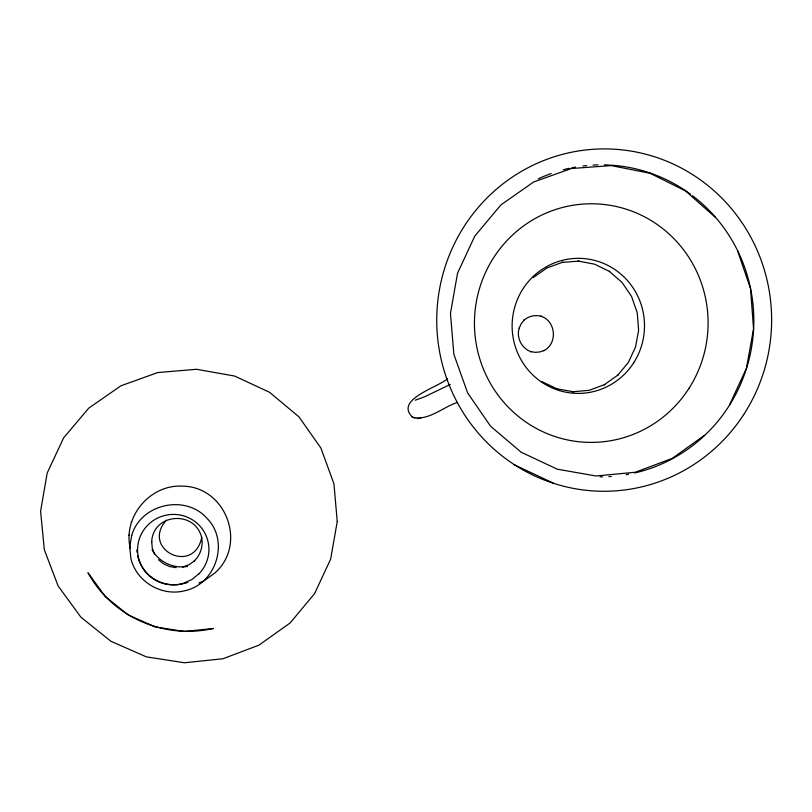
<?xml version="1.0" encoding="UTF-8"?>
<svg xmlns="http://www.w3.org/2000/svg" width="812" height="812" viewBox="0 0 812 812"><rect width="100%" height="100%" fill="white"/><g stroke="black" fill="none" stroke-linecap="round" stroke-linejoin="round"><path stroke-width="1.22" d="M130.326 548.506C122.602 516.98 149.956 484.297 182.314 486.155L182.639 486.155C226.101 486.642 247.569 544.527 214.713 573.12L203.436 581.25L198.94 582.925M201.549 538.326C192.911 575.454 140.598 548.851 166.419 520.147M131.351 522.512L131.493 521.751M129.108 535.453L129.23 534.743M729.582 404.741L746.39 368.415L753.546 328.911L750.562 288.828L737.601 250.827M704.481 435.293L672.265 458.374L635.258 472.269L595.917 475.974L557.245 469.174L521.152 452.213L490.529 426.188L467.621 392.896L453.878 354.377L450.457 313.452L457.552 273.157L474.797 236.079L500.913 204.908L533.677 181.959L571.445 168.52L611.213 165.597L650.239 173.311M533.119 277.653L546.994 267.919L562.848 262.185L562.127 262.428L578.854 261.099L578.124 261.048L594.638 264.194L609.771 271.573L609.294 271.33L622.114 282.515L631.584 296.492L637.268 312.884L638.618 330.169L635.573 346.886L628.376 362.406L617.496 375.53L617.922 375.053L604.189 384.807L604.838 384.512L589.136 390.318L572.49 391.79L573.231 391.749L556.727 388.775M447.595 378.666C438.318 387.385 393.972 399.443 412.608 417.246M450.274 384.441L424.838 396.682L415.308 400.194M457.471 402.407C443.047 406.944 427.741 421.732 412.029 416.982M182.862 566.999L189.105 564.685L194.535 560.859L194.088 561.204C200.473 555.154 203.406 545.989 201.589 537.361L201.731 537.808C195.306 509.733 152.727 513.143 151.661 542.152L151.682 541.604L152.291 548.171L154.605 554.332M417.206 418.616L418.474 418.484M419.611 418.353L420.839 418.231M176.224 567.649L169.657 566.583L163.598 563.863L158.462 559.691M414.242 417.977L414.82 418.241M513.722 464.545L553.246 483.059M542.081 381.721L557.357 389.009M649.915 173.21L685.592 190.952L715.463 217.443M187.785 582.397A37.92 37.382 -12.7 0 1 184.233 583.523M183.045 583.818A37.92 37.382 -12.7 0 1 137.664 555.915M137.015 552.302A37.92 37.382 -12.7 0 1 136.781 549.846M187.47 566.461A34.48 34.023 -11.9 0 1 152.077 549.897M610.512 165.13A155.995 152.626 -88.3 0 1 690.545 194.251M692.555 195.753A155.995 152.626 -88.3 0 1 671.808 459.044M670.722 459.612A155.995 152.626 -88.3 0 1 634.659 472.99M628.62 474.259A155.995 152.626 -88.3 0 1 626.174 474.695M611.304 476.471A155.995 152.626 -88.3 0 1 608.817 476.624M602.585 476.817A155.995 152.626 -88.3 0 1 600.109 476.827M538.315 178.792A155.995 152.626 -88.3 0 1 551.206 173.524M563.284 169.789A155.995 152.626 -88.3 0 1 569.364 168.317M571.8 167.81A155.995 152.626 -88.3 0 1 575.485 167.11M582.945 165.993A155.995 152.626 -88.3 0 1 586.7 165.577M592.993 165.09A155.995 152.626 -88.3 0 1 598.028 164.887M604.301 164.877A155.995 152.626 -88.3 0 1 609.274 165.059M337.244 521.548L330.646 559.103L314.599 593.602L290.148 622.946L258.896 645.175L222.884 658.765L184.425 662.775L146.282 656.837L110.929 641.287L80.835 617.12L58.109 585.939L44.325 549.734L40.6 511.235L47.187 473.041L63.651 437.83L88.812 408.081L120.998 385.761L157.701 372.576L196.474 369.287L234.638 376.047L269.584 392.308L298.989 416.891L320.913 448.092L333.935 483.769L337.244 521.548M131.717 535.392L129.737 546.74L130.874 558.341C136.091 581.402 161.101 596.424 183.959 590.943L184.091 590.903C215.921 584.681 229.989 541.492 206.938 518.269C185.207 493.818 140.72 503.937 131.717 535.392M519.223 328.007C516.148 337.569 521.659 348.713 531.281 351.799L530.53 351.505L535.179 352.357L539.889 351.951L544.344 350.327L543.614 350.814C557.905 343.933 556.078 320.679 540.812 316.223L541.594 316.406C535.473 314.508 528.642 316.03 523.872 320.293L524.451 319.766L521.304 323.541L519.223 328.007M199.163 573.637L191.957 579.463L183.471 583.27A35.698 35.18 -12.8 0 1 137.634 547.775A35.698 35.18 -12.8 0 1 187.389 517.203A35.698 35.18 -12.8 0 1 199.163 573.637M213.434 628.478L212.571 628.661C163.719 639.369 112.888 617.201 88.346 573.455L87.99 572.724L105.154 596.404L128.113 614.928L155.062 626.864L184.304 631.482L213.434 628.478M633.756 362.7A67.528 66.188 -88.6 0 0 581.91 258.429A67.528 66.188 -88.6 0 0 519.284 356.468A67.528 66.188 -88.6 0 0 633.756 362.7M688.87 388.532A119.313 116.816 -88.4 0 0 598.068 203.964A119.313 116.816 -88.4 0 0 486.865 376.738A119.313 116.816 -88.4 0 0 688.87 388.532M743.721 414.546A171.19 167.455 -88.3 0 0 614.593 149.225A171.19 167.455 -88.3 0 0 454.243 396.51A171.19 167.455 -88.3 0 0 743.721 414.546"/></g></svg>
